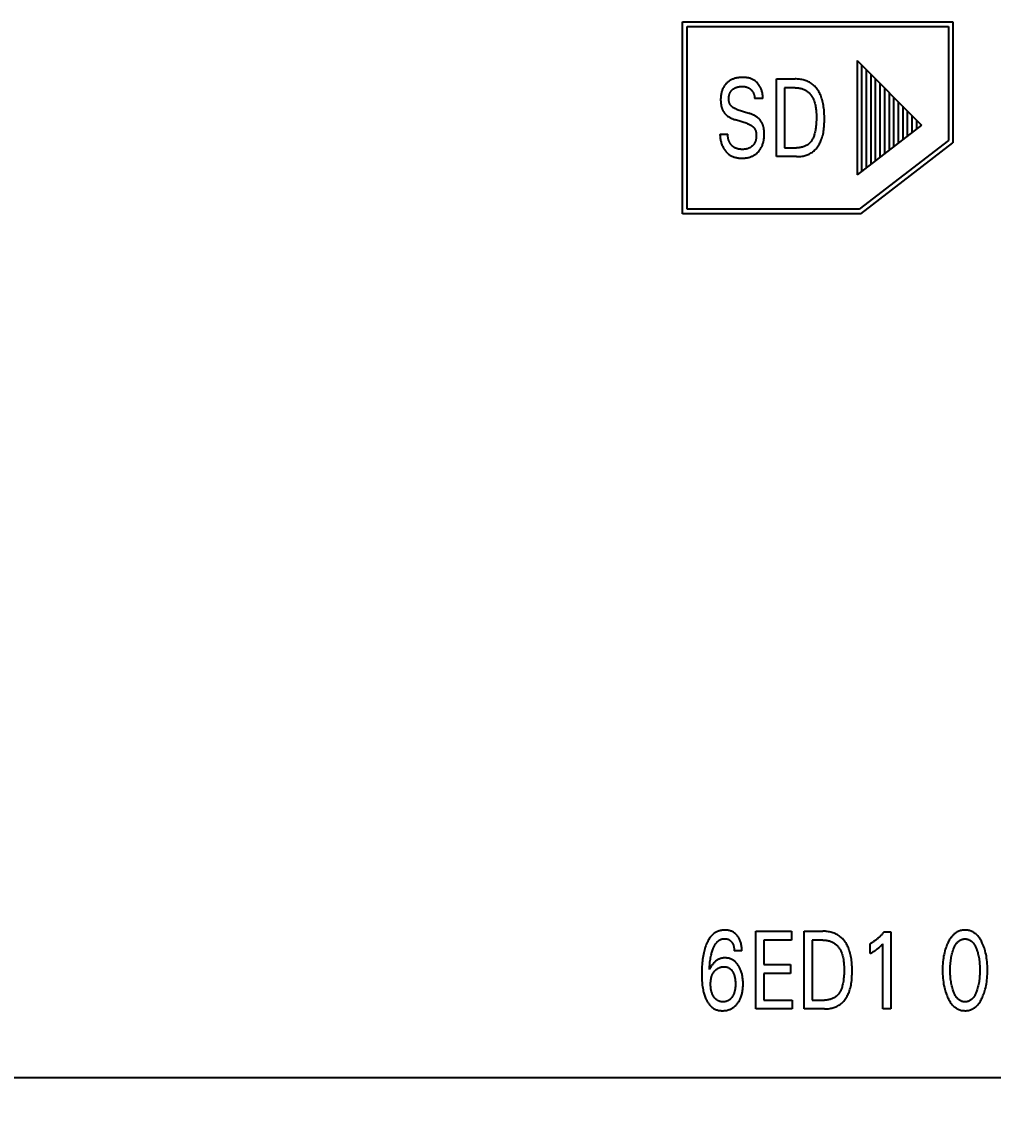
# Model space of a CAD drawing. Extents: x 0 to 420, y 0 to 297.
# Drawn here: x 155.81 to 177.07, y 184.77 to 208.63 of the extents above; entities that cross this region are included whole.
import ezdxf

# ---------------------------------------------------------------- set-up
doc = ezdxf.new("R2010")
doc.units = 0
doc.header["$LTSCALE"] = 23.1
doc.layers.get('0').update_dxf_attribs({"linetype": 'CONTINUOUS'})
doc.layers.add('10000_FRONT', color=7, linetype='CONTINUOUS')
doc.layers.add('10100_DIM_FRONT', color=7, linetype='CONTINUOUS')
doc.dimstyles.get("Standard").update_dxf_attribs({"dimtxt": 2.5, "dimasz": 2.5, "dimexe": 1.25, "dimexo": 0.625, "dimtad": 1, "dimcen": 2.5, "dimazin": 3, "dimtfac": 1, "dimtmove": 0, "dimatfit": 3})

# ---------------------------------------------------------------- blocks, each defined once
blk = doc.blocks.new('_FILLED')
at = {"color": 0, "linetype": 'BYBLOCK'}
blk.add_solid([(0, 0), (-1, 0.132), (-1, -0.132)], dxfattribs=at)
blk = doc.blocks.new('*D2')
at = {"layer": '10100_DIM_FRONT', "color": 7, "linetype": 'CONTINUOUS'}
for p, q in [((88.189, 199.406), (88.189, 146.927)), ((195.189, 170.026), (195.189, 146.927)), ((88.189, 148.927), (141.689, 148.927)), ((195.189, 148.927), (141.689, 148.927))]:
    blk.add_line(p, q, dxfattribs=at)
at = {"layer": '10100_DIM_FRONT', "color": 7, "linetype": 'CONTINUOUS', "xscale": 2.5, "yscale": 2.5, "zscale": 2.5, "rotation": 180}
blk.add_blockref('_FILLED', (88.189, 148.927), dxfattribs=at)
at = {"layer": '10100_DIM_FRONT', "color": 7, "linetype": 'CONTINUOUS', "xscale": 2.5, "yscale": 2.5, "zscale": 2.5}
blk.add_blockref('_FILLED', (195.189, 148.927), dxfattribs=at)

msp = doc.modelspace()

# ---------------------------------------------------------------- linework, layer by layer
at = {"layer": '10000_FRONT', "color": 7, "linetype": 'CONTINUOUS'}
for p, q in [((170.27, 204.426), (170.27, 208.626)), ((170.27, 208.626), (176.189, 208.626)), ((176.189, 208.626), (176.189, 205.977)), ((170.37, 204.526), (170.37, 208.526)), ((170.37, 208.526), (176.089, 208.526)), ((176.089, 208.526), (176.089, 206.026)), ((174.089, 207.776), (174.089, 205.276)), ((174.089, 207.776), (175.502, 206.363)), ((174.189, 207.676), (174.189, 205.352)), ((172.328, 205.676), (172.328, 207.376)), ((172.328, 207.376), (172.732, 207.376)), ((174.289, 207.576), (174.289, 205.429)), ((174.389, 207.476), (174.389, 205.506)), ((174.489, 207.376), (174.489, 205.583)), ((172.503, 207.183), (172.503, 205.868)), ((172.732, 207.183), (172.503, 207.183)), ((174.589, 207.276), (174.589, 205.66)), ((174.689, 207.176), (174.689, 205.737)), ((172.025, 206.95), (171.848, 206.95)), ((174.789, 207.076), (174.789, 205.814)), ((174.889, 206.976), (174.889, 205.891)), ((174.989, 206.876), (174.989, 205.968)), ((171.464, 206.706), (171.721, 206.624)), ((175.089, 206.776), (175.089, 206.045)), ((175.189, 206.676), (175.189, 206.122)), ((171.683, 206.4), (171.426, 206.482)), ((175.289, 206.576), (175.289, 206.199)), ((175.389, 206.476), (175.389, 206.276)), ((171.089, 206.168), (171.264, 206.168)), ((175.502, 206.363), (174.089, 205.276)), ((176.089, 206.026), (174.138, 204.526)), ((174.173, 204.426), (176.189, 205.977)), ((172.767, 205.676), (172.328, 205.676)), ((172.503, 205.868), (172.767, 205.868)), ((174.138, 204.526), (170.37, 204.526)), ((174.173, 204.426), (170.27, 204.426)), ((171.875, 187.026), (171.875, 188.726)), ((171.875, 188.726), (172.652, 188.726)), ((172.049, 188.533), (172.049, 187.997)), ((172.652, 188.533), (172.049, 188.533)), ((172.652, 188.726), (172.652, 188.533)), ((172.935, 187.026), (172.935, 188.726)), ((172.935, 188.726), (173.339, 188.726)), ((173.109, 188.533), (173.109, 187.218)), ((173.339, 188.533), (173.109, 188.533)), ((174.682, 188.716), (174.827, 188.716)), ((174.827, 188.716), (174.827, 187.026)), ((171.567, 188.3), (171.4, 188.3)), ((174.377, 188.242), (174.377, 188.454)), ((174.656, 187.026), (174.656, 188.453)), ((172.049, 187.997), (172.629, 187.997)), ((172.049, 187.804), (172.049, 187.218)), ((172.629, 187.804), (172.049, 187.804)), ((172.629, 187.997), (172.629, 187.804)), ((172.049, 187.218), (172.668, 187.218)), ((172.668, 187.218), (172.668, 187.026)), ((173.109, 187.218), (173.374, 187.218)), ((172.668, 187.026), (171.875, 187.026)), ((173.373, 187.026), (172.935, 187.026)), ((174.827, 187.026), (174.656, 187.026)), ((89.189, 185.526), (194.189, 185.526))]:
    msp.add_line(p, q, dxfattribs=at)
for points in [[(172.025, 206.95), (172.026, 206.967), (172.026, 206.984), (172.025, 207.002), (172.024, 207.019), (172.022, 207.036), (172.019, 207.054), (172.016, 207.071), (172.012, 207.088), (172.007, 207.106), (172.002, 207.123), (171.996, 207.14), (171.989, 207.157), (171.982, 207.173), (171.974, 207.189), (171.965, 207.205), (171.957, 207.22), (171.948, 207.234), (171.938, 207.248), (171.928, 207.261), (171.918, 207.274), (171.907, 207.287), (171.896, 207.299), (171.884, 207.31), (171.871, 207.321), (171.859, 207.331), (171.845, 207.341), (171.832, 207.35), (171.818, 207.358), (171.804, 207.366), (171.789, 207.372), (171.774, 207.379), (171.759, 207.384), (171.744, 207.389), (171.728, 207.393), (171.712, 207.397), (171.696, 207.4), (171.68, 207.403), (171.664, 207.405), (171.647, 207.406), (171.631, 207.408), (171.615, 207.409), (171.598, 207.409), (171.582, 207.409), (171.564, 207.409), (171.546, 207.408), (171.528, 207.407), (171.51, 207.406), (171.492, 207.403), (171.474, 207.401), (171.456, 207.397), (171.44, 207.394), (171.424, 207.39), (171.408, 207.385), (171.393, 207.38), (171.377, 207.374), (171.362, 207.368), (171.347, 207.361), (171.333, 207.354), (171.319, 207.346), (171.305, 207.338), (171.292, 207.33), (171.279, 207.321), (171.266, 207.311), (171.254, 207.301), (171.242, 207.29), (171.23, 207.279), (171.219, 207.267), (171.208, 207.254), (171.198, 207.242), (171.188, 207.229), (171.179, 207.215), (171.17, 207.201), (171.162, 207.186), (171.154, 207.171), (171.147, 207.155), (171.14, 207.139), (171.134, 207.123), (171.129, 207.107), (171.124, 207.09), (171.12, 207.074), (171.116, 207.055), (171.112, 207.036), (171.109, 207.016), (171.107, 206.997), (171.105, 206.977), (171.104, 206.958), (171.103, 206.938), (171.103, 206.919)], [(172.767, 205.676), (172.79, 205.676), (172.813, 205.677), (172.837, 205.679), (172.861, 205.681), (172.884, 205.685), (172.908, 205.689), (172.931, 205.694), (172.954, 205.7), (172.977, 205.706), (173, 205.714), (173.022, 205.723), (173.043, 205.732), (173.064, 205.743), (173.084, 205.755), (173.104, 205.767), (173.124, 205.782), (173.142, 205.797), (173.161, 205.814), (173.178, 205.831), (173.194, 205.849), (173.21, 205.869), (173.225, 205.888), (173.239, 205.909), (173.252, 205.93), (173.264, 205.952), (173.276, 205.974), (173.287, 205.997), (173.297, 206.019), (173.306, 206.042), (173.318, 206.074), (173.328, 206.106), (173.337, 206.138), (173.344, 206.17), (173.351, 206.202), (173.357, 206.235), (173.361, 206.268), (173.365, 206.301), (173.368, 206.334), (173.37, 206.367), (173.372, 206.401), (173.373, 206.434), (173.374, 206.467), (173.374, 206.501), (173.374, 206.534), (173.373, 206.567), (173.372, 206.6), (173.371, 206.633), (173.369, 206.666), (173.366, 206.699), (173.363, 206.731), (173.358, 206.764), (173.354, 206.796), (173.348, 206.829), (173.341, 206.861), (173.333, 206.892), (173.324, 206.924), (173.314, 206.956), (173.302, 206.987), (173.293, 207.01), (173.283, 207.032), (173.273, 207.054), (173.262, 207.076), (173.249, 207.098), (173.237, 207.119), (173.223, 207.14), (173.209, 207.16), (173.194, 207.179), (173.178, 207.198), (173.162, 207.216), (173.145, 207.233), (173.127, 207.249), (173.108, 207.264), (173.089, 207.278), (173.068, 207.292), (173.046, 207.304), (173.024, 207.315), (173.002, 207.325), (172.978, 207.335), (172.955, 207.343), (172.931, 207.35), (172.906, 207.356), (172.882, 207.361), (172.857, 207.366), (172.832, 207.369), (172.807, 207.372), (172.782, 207.374), (172.757, 207.375), (172.732, 207.376)], [(171.464, 206.706), (171.454, 206.709), (171.445, 206.712), (171.435, 206.716), (171.425, 206.72), (171.416, 206.725), (171.406, 206.729), (171.397, 206.734), (171.388, 206.74), (171.379, 206.745), (171.37, 206.751), (171.362, 206.757), (171.355, 206.763), (171.348, 206.769), (171.342, 206.776), (171.336, 206.782), (171.33, 206.789), (171.324, 206.796), (171.319, 206.803), (171.314, 206.811), (171.309, 206.818), (171.304, 206.826), (171.301, 206.834), (171.297, 206.843), (171.294, 206.852), (171.291, 206.861), (171.288, 206.87), (171.286, 206.879), (171.284, 206.888), (171.283, 206.898), (171.282, 206.907), (171.281, 206.917), (171.28, 206.926), (171.28, 206.936), (171.28, 206.947), (171.28, 206.959), (171.281, 206.971), (171.282, 206.982), (171.284, 206.993), (171.286, 207.005), (171.288, 207.016), (171.291, 207.027), (171.294, 207.037), (171.297, 207.047), (171.301, 207.056), (171.305, 207.065), (171.309, 207.075), (171.314, 207.084), (171.319, 207.092), (171.325, 207.101), (171.33, 207.109), (171.337, 207.116), (171.343, 207.124), (171.35, 207.131), (171.357, 207.138), (171.365, 207.144), (171.372, 207.15), (171.38, 207.156), (171.389, 207.162), (171.399, 207.168), (171.408, 207.173), (171.418, 207.178), (171.428, 207.183), (171.438, 207.187), (171.449, 207.191), (171.46, 207.195), (171.471, 207.198), (171.482, 207.201), (171.493, 207.203), (171.505, 207.206), (171.518, 207.208), (171.53, 207.209), (171.543, 207.21), (171.556, 207.211), (171.569, 207.212), (171.582, 207.212), (171.593, 207.211), (171.604, 207.211), (171.615, 207.21), (171.626, 207.209), (171.636, 207.207), (171.647, 207.205), (171.655, 207.203), (171.663, 207.201), (171.671, 207.198)], [(171.671, 207.198), (171.678, 207.196), (171.685, 207.193), (171.692, 207.191), (171.699, 207.188), (171.706, 207.184), (171.712, 207.181), (171.718, 207.178), (171.724, 207.174), (171.73, 207.171), (171.735, 207.167), (171.741, 207.163), (171.746, 207.159), (171.752, 207.155), (171.757, 207.15), (171.763, 207.146), (171.768, 207.141), (171.773, 207.136), (171.778, 207.13), (171.783, 207.125), (171.788, 207.12), (171.792, 207.114), (171.796, 207.108), (171.801, 207.102), (171.805, 207.096), (171.808, 207.09), (171.812, 207.084), (171.816, 207.077), (171.819, 207.071), (171.822, 207.064), (171.825, 207.057), (171.828, 207.051), (171.83, 207.044), (171.833, 207.037), (171.835, 207.03), (171.837, 207.022), (171.839, 207.014), (171.841, 207.006), (171.842, 206.998), (171.844, 206.99), (171.845, 206.982), (171.846, 206.974), (171.847, 206.966), (171.847, 206.958), (171.848, 206.95)], [(172.732, 207.183), (172.75, 207.182), (172.768, 207.182), (172.787, 207.18), (172.805, 207.178), (172.823, 207.175), (172.841, 207.172), (172.859, 207.168), (172.877, 207.164), (172.894, 207.158), (172.912, 207.152), (172.929, 207.145), (172.945, 207.138), (172.961, 207.13), (172.977, 207.12), (172.992, 207.111), (173.006, 207.1), (173.02, 207.089), (173.033, 207.077), (173.045, 207.064), (173.057, 207.051), (173.069, 207.037), (173.08, 207.022), (173.09, 207.008), (173.1, 206.992), (173.109, 206.977), (173.118, 206.961), (173.126, 206.944), (173.134, 206.928), (173.141, 206.911), (173.147, 206.894), (173.156, 206.869), (173.164, 206.844), (173.171, 206.819), (173.177, 206.793), (173.182, 206.768), (173.186, 206.742), (173.19, 206.716), (173.193, 206.69), (173.195, 206.664), (173.197, 206.638), (173.198, 206.612), (173.199, 206.586), (173.199, 206.56), (173.199, 206.533), (173.199, 206.5), (173.198, 206.467), (173.197, 206.434), (173.195, 206.401), (173.193, 206.368), (173.189, 206.335), (173.186, 206.308), (173.182, 206.281), (173.177, 206.254), (173.172, 206.227), (173.166, 206.2), (173.159, 206.174), (173.153, 206.155), (173.147, 206.137), (173.141, 206.119), (173.134, 206.101), (173.126, 206.083), (173.117, 206.066), (173.108, 206.049), (173.1, 206.035), (173.09, 206.021), (173.081, 206.008), (173.071, 205.995), (173.06, 205.983), (173.048, 205.971), (173.037, 205.959), (173.024, 205.949), (173.009, 205.937), (172.994, 205.927), (172.978, 205.918), (172.962, 205.909), (172.945, 205.901), (172.928, 205.894), (172.91, 205.888), (172.893, 205.883), (172.875, 205.879), (172.858, 205.876), (172.84, 205.873), (172.822, 205.871), (172.804, 205.869), (172.785, 205.869), (172.767, 205.868)], [(171.103, 206.919), (171.103, 206.904), (171.104, 206.889), (171.104, 206.874), (171.105, 206.859), (171.107, 206.845), (171.109, 206.83), (171.111, 206.815), (171.113, 206.8), (171.116, 206.789), (171.118, 206.777), (171.121, 206.766), (171.124, 206.755), (171.128, 206.744), (171.132, 206.733), (171.136, 206.722), (171.14, 206.711), (171.145, 206.7), (171.149, 206.69), (171.154, 206.68), (171.16, 206.671), (171.165, 206.662), (171.171, 206.652), (171.177, 206.643), (171.183, 206.635), (171.19, 206.626), (171.197, 206.618), (171.205, 206.609), (171.213, 206.601), (171.221, 206.593), (171.229, 206.585), (171.238, 206.578), (171.247, 206.571), (171.256, 206.564), (171.267, 206.557), (171.277, 206.55), (171.288, 206.543), (171.299, 206.536), (171.31, 206.53), (171.321, 206.524), (171.333, 206.519), (171.346, 206.513), (171.359, 206.507), (171.372, 206.501), (171.386, 206.496), (171.399, 206.491), (171.413, 206.486), (171.426, 206.482)], [(172.058, 206.201), (172.057, 206.215), (172.056, 206.229), (172.055, 206.243), (172.053, 206.257), (172.052, 206.271), (172.05, 206.285), (172.047, 206.298), (172.045, 206.31), (172.042, 206.322), (172.039, 206.333), (172.035, 206.345), (172.032, 206.356), (172.028, 206.368), (172.024, 206.379), (172.019, 206.39), (172.014, 206.401), (172.009, 206.411), (172.004, 206.421), (171.998, 206.431), (171.992, 206.44), (171.986, 206.45), (171.98, 206.459), (171.973, 206.468), (171.966, 206.477), (171.959, 206.485), (171.951, 206.494), (171.943, 206.502), (171.934, 206.51), (171.925, 206.518), (171.916, 206.525), (171.907, 206.533), (171.898, 206.54), (171.887, 206.547), (171.876, 206.554), (171.865, 206.561), (171.853, 206.568), (171.842, 206.574), (171.83, 206.58), (171.819, 206.586), (171.805, 206.592), (171.791, 206.598), (171.777, 206.604), (171.763, 206.609), (171.749, 206.614), (171.735, 206.619), (171.721, 206.624)], [(171.683, 206.4), (171.694, 206.396), (171.705, 206.392), (171.715, 206.388), (171.726, 206.384), (171.736, 206.379), (171.746, 206.374), (171.756, 206.369), (171.766, 206.363), (171.776, 206.358), (171.785, 206.351), (171.795, 206.344), (171.802, 206.338), (171.809, 206.332), (171.816, 206.325), (171.823, 206.319), (171.83, 206.311), (171.836, 206.304), (171.842, 206.296), (171.847, 206.288), (171.852, 206.28), (171.857, 206.272), (171.861, 206.264), (171.865, 206.255), (171.869, 206.245), (171.872, 206.236), (171.874, 206.227), (171.877, 206.217), (171.879, 206.207), (171.88, 206.197), (171.881, 206.188), (171.882, 206.178), (171.883, 206.168), (171.884, 206.157), (171.884, 206.146), (171.884, 206.134), (171.884, 206.123), (171.883, 206.111), (171.883, 206.099), (171.881, 206.088), (171.88, 206.076), (171.878, 206.065), (171.876, 206.054), (171.873, 206.042), (171.87, 206.031), (171.867, 206.02), (171.863, 206.01), (171.859, 205.999), (171.854, 205.988), (171.849, 205.978), (171.844, 205.969), (171.838, 205.959), (171.832, 205.95), (171.826, 205.942), (171.819, 205.933), (171.812, 205.925), (171.805, 205.917), (171.797, 205.909), (171.79, 205.902), (171.781, 205.895), (171.773, 205.888), (171.764, 205.882), (171.755, 205.876), (171.746, 205.87), (171.736, 205.865), (171.726, 205.861), (171.716, 205.857), (171.706, 205.853), (171.696, 205.849), (171.685, 205.846), (171.674, 205.844), (171.663, 205.842), (171.652, 205.84), (171.641, 205.838), (171.63, 205.837), (171.619, 205.836), (171.608, 205.835), (171.596, 205.835), (171.585, 205.835), (171.574, 205.835), (171.562, 205.835), (171.55, 205.835), (171.538, 205.836), (171.526, 205.837), (171.515, 205.838), (171.503, 205.84), (171.492, 205.842), (171.48, 205.844), (171.469, 205.847), (171.458, 205.85), (171.447, 205.853), (171.436, 205.857)], [(171.089, 206.168), (171.088, 206.149), (171.089, 206.13), (171.09, 206.111), (171.092, 206.091), (171.094, 206.071), (171.098, 206.051), (171.102, 206.031), (171.106, 206.011), (171.112, 205.991), (171.118, 205.971), (171.125, 205.952), (171.132, 205.932), (171.14, 205.913), (171.149, 205.894), (171.158, 205.876), (171.167, 205.86), (171.176, 205.845), (171.186, 205.831), (171.196, 205.816), (171.206, 205.802), (171.217, 205.789), (171.228, 205.776), (171.24, 205.763), (171.252, 205.751), (171.265, 205.74), (171.278, 205.729), (171.292, 205.719), (171.306, 205.709), (171.32, 205.7), (171.335, 205.692), (171.351, 205.684), (171.367, 205.678), (171.383, 205.671), (171.4, 205.666), (171.416, 205.661), (171.433, 205.657), (171.451, 205.653), (171.468, 205.65), (171.486, 205.647), (171.503, 205.645), (171.521, 205.644), (171.538, 205.643), (171.556, 205.642), (171.574, 205.642), (171.593, 205.642), (171.612, 205.643), (171.631, 205.644), (171.65, 205.646), (171.668, 205.649), (171.687, 205.652), (171.705, 205.655), (171.722, 205.66), (171.739, 205.664), (171.755, 205.669), (171.771, 205.675), (171.787, 205.682), (171.803, 205.689), (171.818, 205.696), (171.833, 205.705), (171.847, 205.713), (171.861, 205.722), (171.875, 205.732), (171.888, 205.743), (171.9, 205.753), (171.913, 205.765), (171.925, 205.777), (171.936, 205.789), (171.947, 205.802), (171.957, 205.815), (171.967, 205.829), (171.976, 205.843), (171.985, 205.858), (171.993, 205.873), (172.002, 205.889), (172.009, 205.906), (172.016, 205.922), (172.022, 205.94), (172.028, 205.957), (172.033, 205.974), (172.038, 205.992), (172.042, 206.01), (172.047, 206.034), (172.05, 206.057), (172.053, 206.081), (172.056, 206.105), (172.057, 206.129), (172.058, 206.153), (172.058, 206.177), (172.058, 206.201)], [(171.436, 205.857), (171.43, 205.86), (171.424, 205.862), (171.418, 205.865), (171.412, 205.868), (171.406, 205.872), (171.399, 205.875), (171.393, 205.88), (171.387, 205.884), (171.381, 205.888), (171.375, 205.893), (171.369, 205.898), (171.363, 205.903), (171.358, 205.908), (171.352, 205.914), (171.347, 205.919), (171.342, 205.925), (171.337, 205.931), (171.332, 205.937), (171.327, 205.943), (171.323, 205.949), (171.318, 205.956), (171.314, 205.963), (171.31, 205.969), (171.306, 205.976), (171.302, 205.983), (171.298, 205.991), (171.294, 205.999), (171.291, 206.007), (171.287, 206.015), (171.284, 206.024), (171.281, 206.032), (171.278, 206.041), (171.275, 206.049), (171.273, 206.058), (171.271, 206.066), (171.269, 206.075), (171.267, 206.083), (171.266, 206.092), (171.265, 206.101), (171.264, 206.109), (171.263, 206.118), (171.262, 206.126), (171.262, 206.135), (171.262, 206.143), (171.262, 206.152), (171.263, 206.16), (171.264, 206.168)], [(171.567, 188.3), (171.566, 188.323), (171.566, 188.346), (171.564, 188.369), (171.562, 188.392), (171.559, 188.414), (171.555, 188.437), (171.551, 188.457), (171.546, 188.476), (171.54, 188.495), (171.534, 188.514), (171.526, 188.533), (171.518, 188.551), (171.51, 188.567), (171.501, 188.583), (171.491, 188.598), (171.481, 188.613), (171.469, 188.627), (171.457, 188.641), (171.446, 188.653), (171.435, 188.664), (171.422, 188.674), (171.41, 188.684), (171.396, 188.694), (171.383, 188.702), (171.369, 188.71), (171.354, 188.717), (171.339, 188.724), (171.324, 188.729), (171.308, 188.734), (171.292, 188.739), (171.275, 188.743), (171.258, 188.746), (171.24, 188.748), (171.222, 188.75), (171.204, 188.751), (171.186, 188.751), (171.169, 188.75), (171.152, 188.749), (171.135, 188.748), (171.119, 188.745), (171.102, 188.742), (171.085, 188.738), (171.069, 188.734), (171.053, 188.728), (171.037, 188.722), (171.022, 188.716), (171.006, 188.708), (170.992, 188.7), (170.977, 188.69), (170.963, 188.681), (170.95, 188.67), (170.937, 188.659), (170.924, 188.648), (170.912, 188.635), (170.9, 188.623), (170.889, 188.61), (170.876, 188.594), (170.864, 188.578), (170.852, 188.561), (170.842, 188.544), (170.831, 188.526), (170.822, 188.508), (170.813, 188.49), (170.804, 188.471), (170.796, 188.453), (170.788, 188.434), (170.777, 188.404), (170.766, 188.375), (170.757, 188.344), (170.748, 188.314), (170.74, 188.283), (170.733, 188.253), (170.725, 188.217), (170.719, 188.182), (170.713, 188.146), (170.708, 188.11), (170.703, 188.074), (170.7, 188.038), (170.696, 187.997), (170.693, 187.956), (170.691, 187.915), (170.69, 187.873), (170.689, 187.832), (170.689, 187.791), (170.689, 187.748)], [(176.833, 187.281), (176.845, 187.31), (176.857, 187.338), (176.868, 187.368), (176.877, 187.397), (176.887, 187.427), (176.895, 187.457), (176.905, 187.496), (176.913, 187.536), (176.92, 187.575), (176.927, 187.616), (176.932, 187.656), (176.936, 187.7), (176.94, 187.745), (176.942, 187.789), (176.944, 187.834), (176.944, 187.879), (176.944, 187.923), (176.942, 187.967), (176.94, 188.01), (176.936, 188.054), (176.932, 188.098), (176.926, 188.138), (176.92, 188.177), (176.913, 188.216), (176.904, 188.255), (176.894, 188.294), (176.886, 188.323), (176.876, 188.353), (176.866, 188.382), (176.856, 188.41), (176.844, 188.439), (176.831, 188.467), (176.821, 188.488), (176.81, 188.509), (176.799, 188.529), (176.787, 188.549), (176.774, 188.569), (176.76, 188.588), (176.746, 188.607), (176.73, 188.624), (176.717, 188.639), (176.702, 188.653), (176.687, 188.666), (176.672, 188.678), (176.656, 188.69), (176.639, 188.701), (176.622, 188.711), (176.604, 188.719), (176.586, 188.727), (176.568, 188.733), (176.549, 188.739), (176.53, 188.743), (176.511, 188.747), (176.492, 188.749), (176.472, 188.75), (176.453, 188.751), (176.433, 188.75), (176.414, 188.749), (176.394, 188.746), (176.375, 188.743), (176.356, 188.739), (176.338, 188.733), (176.32, 188.727), (176.302, 188.719), (176.284, 188.711), (176.267, 188.701), (176.25, 188.69), (176.234, 188.678), (176.218, 188.666), (176.204, 188.653), (176.189, 188.639), (176.176, 188.624), (176.16, 188.607), (176.146, 188.588), (176.132, 188.569), (176.119, 188.549), (176.107, 188.529), (176.095, 188.509), (176.084, 188.488), (176.074, 188.467), (176.071, 188.459)], [(170.856, 187.888), (170.858, 187.922), (170.86, 187.955), (170.863, 187.989), (170.866, 188.022), (170.87, 188.056), (170.874, 188.085), (170.878, 188.114), (170.883, 188.143), (170.889, 188.172), (170.895, 188.201), (170.9, 188.222), (170.905, 188.243), (170.911, 188.263), (170.917, 188.284), (170.924, 188.304), (170.931, 188.324), (170.936, 188.338), (170.941, 188.352), (170.947, 188.366), (170.953, 188.379), (170.96, 188.393), (170.966, 188.406), (170.973, 188.419), (170.981, 188.432), (170.989, 188.445), (170.998, 188.457), (171.004, 188.465), (171.011, 188.474), (171.018, 188.482), (171.025, 188.49), (171.032, 188.498), (171.04, 188.505), (171.048, 188.512), (171.056, 188.519), (171.065, 188.525), (171.074, 188.531), (171.083, 188.536), (171.092, 188.541), (171.102, 188.546), (171.112, 188.55), (171.122, 188.553), (171.133, 188.556), (171.143, 188.558), (171.154, 188.56), (171.165, 188.562), (171.176, 188.562), (171.186, 188.563), (171.197, 188.563), (171.207, 188.562), (171.217, 188.561), (171.227, 188.56), (171.237, 188.558), (171.247, 188.556), (171.256, 188.553), (171.265, 188.55), (171.273, 188.546), (171.282, 188.543), (171.29, 188.538), (171.298, 188.533), (171.306, 188.528), (171.313, 188.523), (171.32, 188.517), (171.327, 188.51), (171.334, 188.504), (171.34, 188.497), (171.347, 188.489), (171.353, 188.48), (171.358, 188.472), (171.364, 188.463), (171.369, 188.454), (171.373, 188.444), (171.378, 188.434), (171.382, 188.423), (171.385, 188.412), (171.388, 188.401), (171.391, 188.39), (171.393, 188.379), (171.395, 188.366), (171.397, 188.353), (171.398, 188.34), (171.399, 188.326), (171.399, 188.313), (171.4, 188.3)], [(173.373, 187.026), (173.397, 187.026), (173.42, 187.027), (173.444, 187.029), (173.467, 187.031), (173.491, 187.035), (173.515, 187.039), (173.538, 187.044), (173.561, 187.05), (173.584, 187.056), (173.606, 187.064), (173.628, 187.073), (173.65, 187.082), (173.671, 187.093), (173.691, 187.105), (173.71, 187.117), (173.73, 187.132), (173.749, 187.147), (173.767, 187.164), (173.784, 187.181), (173.801, 187.199), (173.816, 187.219), (173.831, 187.238), (173.845, 187.259), (173.859, 187.28), (173.871, 187.302), (173.883, 187.324), (173.893, 187.347), (173.904, 187.369), (173.913, 187.392), (173.924, 187.424), (173.934, 187.456), (173.943, 187.488), (173.951, 187.52), (173.958, 187.552), (173.963, 187.585), (173.968, 187.618), (173.972, 187.651), (173.975, 187.684), (173.977, 187.717), (173.978, 187.751), (173.98, 187.784), (173.98, 187.817), (173.98, 187.851), (173.98, 187.884), (173.98, 187.917), (173.979, 187.95), (173.977, 187.983), (173.975, 188.016), (173.973, 188.049), (173.969, 188.081), (173.965, 188.114), (173.96, 188.146), (173.954, 188.179), (173.947, 188.211), (173.94, 188.242), (173.931, 188.274), (173.92, 188.306), (173.909, 188.337), (173.9, 188.36), (173.89, 188.382), (173.879, 188.404), (173.868, 188.426), (173.856, 188.448), (173.843, 188.469), (173.83, 188.49), (173.816, 188.51), (173.801, 188.529), (173.785, 188.548), (173.769, 188.566), (173.751, 188.583), (173.733, 188.599), (173.715, 188.614), (173.695, 188.628), (173.675, 188.642), (173.653, 188.654), (173.631, 188.665), (173.608, 188.675), (173.585, 188.685), (173.561, 188.693), (173.537, 188.7), (173.513, 188.706), (173.488, 188.711), (173.463, 188.716), (173.438, 188.719), (173.413, 188.722), (173.388, 188.724), (173.364, 188.725), (173.339, 188.726)], [(173.339, 188.533), (173.357, 188.532), (173.375, 188.532), (173.393, 188.53), (173.411, 188.528), (173.43, 188.525), (173.448, 188.522), (173.466, 188.518), (173.483, 188.514), (173.501, 188.508), (173.518, 188.502), (173.535, 188.495), (173.552, 188.488), (173.568, 188.48), (173.583, 188.47), (173.598, 188.461), (173.613, 188.45), (173.626, 188.439), (173.639, 188.427), (173.652, 188.414), (173.664, 188.401), (173.675, 188.387), (173.686, 188.372), (173.697, 188.358), (173.706, 188.342), (173.716, 188.327), (173.724, 188.311), (173.733, 188.294), (173.74, 188.278), (173.747, 188.261), (173.754, 188.244), (173.763, 188.219), (173.771, 188.194), (173.778, 188.169), (173.783, 188.143), (173.789, 188.118), (173.793, 188.092), (173.796, 188.066), (173.799, 188.04), (173.802, 188.014), (173.803, 187.988), (173.805, 187.962), (173.805, 187.936), (173.806, 187.91), (173.806, 187.883), (173.806, 187.85), (173.805, 187.817), (173.804, 187.784), (173.802, 187.751), (173.799, 187.718), (173.796, 187.685), (173.792, 187.658), (173.789, 187.631), (173.784, 187.604), (173.779, 187.577), (173.772, 187.55), (173.765, 187.524), (173.76, 187.505), (173.754, 187.487), (173.747, 187.469), (173.74, 187.451), (173.732, 187.433), (173.724, 187.416), (173.715, 187.399), (173.706, 187.385), (173.697, 187.371), (173.687, 187.358), (173.677, 187.345), (173.666, 187.333), (173.655, 187.321), (173.643, 187.309), (173.631, 187.299), (173.616, 187.287), (173.601, 187.277), (173.585, 187.268), (173.569, 187.259), (173.552, 187.251), (173.535, 187.244), (173.517, 187.238), (173.5, 187.233), (173.482, 187.229), (173.464, 187.226), (173.446, 187.223), (173.428, 187.221), (173.41, 187.219), (173.392, 187.219), (173.374, 187.218)], [(174.682, 188.716), (174.672, 188.702), (174.66, 188.688), (174.649, 188.675), (174.638, 188.662), (174.626, 188.648), (174.614, 188.636), (174.602, 188.623), (174.589, 188.61), (174.577, 188.599), (174.565, 188.587), (174.552, 188.576), (174.54, 188.565), (174.527, 188.554), (174.514, 188.544), (174.501, 188.533), (174.487, 188.523), (174.476, 188.515), (174.464, 188.506), (174.452, 188.498), (174.44, 188.49), (174.427, 188.483), (174.415, 188.475), (174.403, 188.468), (174.39, 188.461), (174.377, 188.454)], [(176.192, 187.427), (176.184, 187.453), (176.176, 187.479), (176.169, 187.506), (176.163, 187.532), (176.157, 187.559), (176.151, 187.589), (176.146, 187.619), (176.142, 187.649), (176.138, 187.679), (176.135, 187.709), (176.133, 187.742), (176.131, 187.776), (176.129, 187.809), (176.129, 187.843), (176.128, 187.876), (176.129, 187.909), (176.129, 187.942), (176.131, 187.975), (176.133, 188.008), (176.135, 188.041), (176.139, 188.071), (176.142, 188.1), (176.146, 188.13), (176.151, 188.159), (176.157, 188.188), (176.163, 188.215), (176.17, 188.241), (176.177, 188.267), (176.185, 188.293), (176.193, 188.318), (176.2, 188.336), (176.207, 188.353), (176.214, 188.37), (176.222, 188.387), (176.231, 188.404), (176.24, 188.42), (176.25, 188.436), (176.26, 188.452), (176.268, 188.462), (176.277, 188.472), (176.285, 188.482), (176.295, 188.492), (176.304, 188.501), (176.314, 188.509), (176.325, 188.517), (176.335, 188.525), (176.347, 188.531), (176.359, 188.538), (176.372, 188.543), (176.385, 188.548), (176.398, 188.551), (176.411, 188.554), (176.425, 188.556), (176.439, 188.558), (176.453, 188.558), (176.467, 188.558), (176.48, 188.556), (176.494, 188.554), (176.507, 188.551), (176.521, 188.548), (176.534, 188.543), (176.546, 188.538), (176.559, 188.531), (176.57, 188.525), (176.581, 188.517), (176.591, 188.509), (176.601, 188.501), (176.611, 188.492), (176.62, 188.482), (176.629, 188.472), (176.637, 188.462), (176.645, 188.452), (176.656, 188.436), (176.666, 188.42), (176.675, 188.404), (176.683, 188.387), (176.691, 188.37), (176.699, 188.353), (176.706, 188.336), (176.712, 188.318), (176.714, 188.312)], [(174.377, 188.242), (174.39, 188.249), (174.403, 188.256), (174.417, 188.264), (174.43, 188.271), (174.443, 188.279), (174.455, 188.286), (174.467, 188.293), (174.478, 188.3), (174.49, 188.308), (174.501, 188.315), (174.512, 188.323), (174.523, 188.331), (174.533, 188.338), (174.542, 188.345), (174.552, 188.353), (174.561, 188.36), (174.57, 188.368), (174.579, 188.376), (174.588, 188.383), (174.595, 188.391), (174.603, 188.398), (174.612, 188.407), (174.62, 188.415), (174.629, 188.424), (174.638, 188.434), (174.647, 188.443), (174.656, 188.453)], [(176.071, 188.459), (176.056, 188.427), (176.044, 188.394), (176.032, 188.361), (176.021, 188.328), (176.011, 188.294), (176.001, 188.255), (175.993, 188.216), (175.985, 188.177), (175.979, 188.138), (175.974, 188.098), (175.969, 188.054), (175.965, 188.01), (175.963, 187.967), (175.962, 187.923), (175.961, 187.879), (175.962, 187.834), (175.963, 187.789), (175.965, 187.744), (175.969, 187.7), (175.973, 187.655), (175.979, 187.615), (175.985, 187.575), (175.992, 187.535), (176.001, 187.495), (176.01, 187.456), (176.019, 187.426), (176.028, 187.397), (176.038, 187.367), (176.048, 187.338), (176.06, 187.309), (176.072, 187.281), (176.082, 187.259), (176.093, 187.238), (176.105, 187.216), (176.117, 187.196), (176.13, 187.175), (176.144, 187.155), (176.158, 187.136), (176.174, 187.118), (176.188, 187.103), (176.202, 187.089), (176.217, 187.075), (176.233, 187.062), (176.249, 187.05), (176.265, 187.039), (176.283, 187.029), (176.301, 187.02), (176.319, 187.012), (176.337, 187.005), (176.356, 187), (176.375, 186.995), (176.394, 186.992), (176.413, 186.989), (176.433, 186.988), (176.453, 186.987), (176.472, 186.987), (176.492, 186.989), (176.512, 186.991), (176.531, 186.995), (176.55, 187), (176.569, 187.005), (176.587, 187.012), (176.605, 187.02), (176.623, 187.029), (176.64, 187.039), (176.657, 187.05), (176.673, 187.062), (176.689, 187.075), (176.704, 187.088), (176.718, 187.103), (176.732, 187.118), (176.747, 187.136), (176.762, 187.155), (176.776, 187.175), (176.788, 187.196), (176.801, 187.216), (176.812, 187.238), (176.823, 187.259), (176.833, 187.281)], [(176.714, 188.312), (176.722, 188.288), (176.73, 188.263), (176.736, 188.238), (176.743, 188.213), (176.748, 188.188), (176.754, 188.159), (176.759, 188.13), (176.763, 188.1), (176.767, 188.071), (176.77, 188.041), (176.773, 188.008), (176.775, 187.975), (176.776, 187.942), (176.777, 187.909), (176.777, 187.876), (176.777, 187.843), (176.776, 187.809), (176.775, 187.776), (176.773, 187.742), (176.77, 187.709), (176.767, 187.679), (176.763, 187.649), (176.759, 187.619), (176.754, 187.589), (176.749, 187.559), (176.743, 187.532), (176.736, 187.506), (176.729, 187.479), (176.721, 187.453), (176.713, 187.427), (176.706, 187.409), (176.7, 187.391), (176.692, 187.373), (176.684, 187.356), (176.676, 187.339), (176.666, 187.322), (176.657, 187.306), (176.646, 187.29), (176.638, 187.279), (176.63, 187.268), (176.621, 187.258), (176.612, 187.248), (176.602, 187.239), (176.592, 187.23), (176.581, 187.222), (176.57, 187.214), (176.559, 187.207), (176.547, 187.201), (176.534, 187.195), (176.521, 187.191), (176.508, 187.187), (176.494, 187.184), (176.48, 187.182), (176.467, 187.18), (176.453, 187.18), (176.439, 187.18), (176.425, 187.182), (176.411, 187.184), (176.397, 187.187), (176.384, 187.191), (176.371, 187.195), (176.358, 187.201), (176.346, 187.207), (176.335, 187.214), (176.324, 187.222), (176.313, 187.23), (176.303, 187.239), (176.294, 187.248), (176.285, 187.258), (176.276, 187.268), (176.267, 187.279), (176.259, 187.29), (176.249, 187.306), (176.239, 187.322), (176.23, 187.339), (176.221, 187.356), (176.213, 187.373), (176.206, 187.391), (176.199, 187.409), (176.192, 187.427)], [(171.594, 187.603), (171.593, 187.624), (171.592, 187.645), (171.59, 187.666), (171.588, 187.687), (171.585, 187.708), (171.582, 187.728), (171.579, 187.748), (171.575, 187.768), (171.571, 187.788), (171.566, 187.807), (171.56, 187.826), (171.554, 187.845), (171.548, 187.864), (171.541, 187.881), (171.534, 187.898), (171.526, 187.915), (171.518, 187.931), (171.509, 187.947), (171.5, 187.963), (171.49, 187.979), (171.481, 187.991), (171.472, 188.004), (171.463, 188.016), (171.453, 188.027), (171.443, 188.038), (171.432, 188.049), (171.421, 188.06), (171.409, 188.07), (171.398, 188.078), (171.386, 188.086), (171.375, 188.094), (171.362, 188.101), (171.35, 188.108), (171.337, 188.114), (171.324, 188.119), (171.311, 188.124), (171.297, 188.129), (171.283, 188.133), (171.268, 188.136), (171.254, 188.138), (171.239, 188.14), (171.225, 188.142), (171.21, 188.142), (171.195, 188.142), (171.181, 188.142), (171.167, 188.141), (171.153, 188.139), (171.139, 188.137), (171.125, 188.134), (171.111, 188.131), (171.097, 188.127), (171.084, 188.122), (171.072, 188.117), (171.06, 188.112), (171.048, 188.106), (171.037, 188.099), (171.026, 188.092), (171.015, 188.085), (171.005, 188.077), (170.994, 188.069), (170.984, 188.061), (170.972, 188.05), (170.96, 188.038), (170.948, 188.026), (170.937, 188.013), (170.926, 188), (170.916, 187.987), (170.906, 187.973), (170.896, 187.959), (170.889, 187.947), (170.881, 187.935), (170.874, 187.924), (170.867, 187.912), (170.861, 187.9), (170.856, 187.888)], [(171.35, 187.278), (171.343, 187.269), (171.335, 187.26), (171.328, 187.252), (171.32, 187.244), (171.311, 187.236), (171.303, 187.228), (171.294, 187.222), (171.285, 187.216), (171.275, 187.21), (171.266, 187.205), (171.256, 187.2), (171.245, 187.196), (171.235, 187.192), (171.224, 187.189), (171.213, 187.186), (171.201, 187.184), (171.19, 187.182), (171.178, 187.181), (171.166, 187.18), (171.155, 187.18), (171.143, 187.18), (171.132, 187.181), (171.12, 187.182), (171.109, 187.184), (171.098, 187.186), (171.086, 187.189), (171.075, 187.192), (171.065, 187.196), (171.055, 187.2), (171.045, 187.205), (171.035, 187.21), (171.026, 187.216), (171.017, 187.222), (171.008, 187.229), (170.999, 187.237), (170.991, 187.245), (170.982, 187.253), (170.974, 187.262), (170.967, 187.271), (170.96, 187.281), (170.953, 187.291), (170.946, 187.303), (170.938, 187.315), (170.932, 187.328), (170.925, 187.341), (170.92, 187.355), (170.915, 187.368), (170.909, 187.383), (170.905, 187.398), (170.901, 187.414), (170.897, 187.429), (170.894, 187.445), (170.891, 187.461), (170.889, 187.479), (170.887, 187.497), (170.885, 187.515), (170.884, 187.533), (170.884, 187.551), (170.884, 187.569), (170.884, 187.585), (170.884, 187.601), (170.885, 187.616), (170.887, 187.632), (170.888, 187.648), (170.89, 187.664), (170.893, 187.679), (170.896, 187.693), (170.899, 187.707), (170.902, 187.72), (170.906, 187.734), (170.91, 187.747), (170.915, 187.76), (170.921, 187.773), (170.926, 187.785), (170.932, 187.796), (170.938, 187.807), (170.945, 187.818), (170.952, 187.829), (170.959, 187.839), (170.967, 187.85)], [(170.967, 187.85), (170.974, 187.859), (170.982, 187.867), (170.99, 187.876), (170.999, 187.884), (171.008, 187.891), (171.017, 187.898), (171.026, 187.905), (171.036, 187.911), (171.046, 187.917), (171.056, 187.922), (171.066, 187.927), (171.077, 187.931), (171.087, 187.935), (171.098, 187.939), (171.11, 187.942), (171.122, 187.944), (171.134, 187.946), (171.146, 187.948), (171.158, 187.949), (171.17, 187.95), (171.182, 187.95), (171.191, 187.949), (171.201, 187.949), (171.21, 187.948), (171.219, 187.946), (171.229, 187.945), (171.238, 187.943), (171.247, 187.94), (171.256, 187.937), (171.265, 187.933), (171.275, 187.929), (171.284, 187.924), (171.293, 187.918), (171.301, 187.912), (171.31, 187.906), (171.318, 187.899), (171.325, 187.892), (171.332, 187.885), (171.338, 187.878), (171.345, 187.87), (171.351, 187.862), (171.357, 187.853), (171.362, 187.845), (171.367, 187.836), (171.374, 187.824), (171.38, 187.812), (171.386, 187.8), (171.391, 187.787), (171.396, 187.774), (171.4, 187.761), (171.405, 187.747), (171.409, 187.732), (171.412, 187.717), (171.415, 187.702), (171.418, 187.687), (171.42, 187.672), (171.422, 187.655), (171.424, 187.638), (171.425, 187.621), (171.426, 187.603), (171.427, 187.586), (171.427, 187.569), (171.427, 187.551), (171.426, 187.532), (171.425, 187.514), (171.423, 187.496), (171.422, 187.478), (171.419, 187.46), (171.416, 187.444), (171.413, 187.428), (171.41, 187.413), (171.406, 187.397), (171.401, 187.382), (171.396, 187.367), (171.391, 187.353), (171.385, 187.34), (171.379, 187.327), (171.372, 187.314), (171.365, 187.302), (171.357, 187.289), (171.35, 187.278)], [(170.689, 187.748), (170.69, 187.713), (170.691, 187.679), (170.693, 187.644), (170.696, 187.61), (170.699, 187.576), (170.702, 187.545), (170.707, 187.514), (170.711, 187.483), (170.717, 187.453), (170.723, 187.422), (170.73, 187.392), (170.736, 187.37), (170.742, 187.348), (170.749, 187.326), (170.757, 187.304), (170.765, 187.282), (170.773, 187.261), (170.782, 187.24), (170.79, 187.223), (170.799, 187.206), (170.808, 187.19), (170.817, 187.174), (170.827, 187.158), (170.838, 187.143), (170.849, 187.128), (170.861, 187.113), (170.874, 187.099), (170.885, 187.088), (170.897, 187.077), (170.91, 187.066), (170.923, 187.056), (170.936, 187.046), (170.95, 187.037), (170.964, 187.029), (170.978, 187.022), (170.993, 187.015), (171.009, 187.009), (171.025, 187.004), (171.041, 186.999), (171.057, 186.995), (171.074, 186.992), (171.091, 186.99), (171.107, 186.988), (171.124, 186.987), (171.141, 186.987), (171.16, 186.987), (171.178, 186.988), (171.197, 186.99), (171.215, 186.992), (171.233, 186.995), (171.252, 186.999), (171.269, 187.004), (171.286, 187.01), (171.302, 187.016), (171.318, 187.022), (171.334, 187.03), (171.35, 187.038), (171.365, 187.047), (171.379, 187.056), (171.394, 187.067), (171.408, 187.078), (171.422, 187.09), (171.435, 187.102), (171.447, 187.115), (171.459, 187.128), (171.471, 187.142), (171.482, 187.158), (171.493, 187.174), (171.504, 187.19), (171.514, 187.207), (171.523, 187.224), (171.531, 187.241), (171.539, 187.259), (171.547, 187.279), (171.554, 187.299), (171.561, 187.319), (171.567, 187.34), (171.572, 187.36), (171.576, 187.381), (171.58, 187.402), (171.584, 187.426), (171.587, 187.45), (171.59, 187.474), (171.592, 187.499), (171.593, 187.523), (171.594, 187.547), (171.594, 187.571), (171.594, 187.603)]]:
    msp.add_lwpolyline(points, dxfattribs=at)

# ---------------------------------------------------------------- dimensions: what is measured, and where the dimension line sits
at = {"layer": '10100_DIM_FRONT', "color": 7, "linetype": 'CONTINUOUS'}
dim = msp.add_linear_dim(base=(88.189, 148.927), p1=(195.189, 170.026), p2=(88.189, 199.406), angle=180, dimstyle='Standard', dxfattribs=at)
dim.commit()
dim.dimension.update_dxf_attribs({"geometry": '*D2', "text_midpoint": (134.124, 149.802), "dimtype": 128})

doc.saveas('drawing.dxf')
